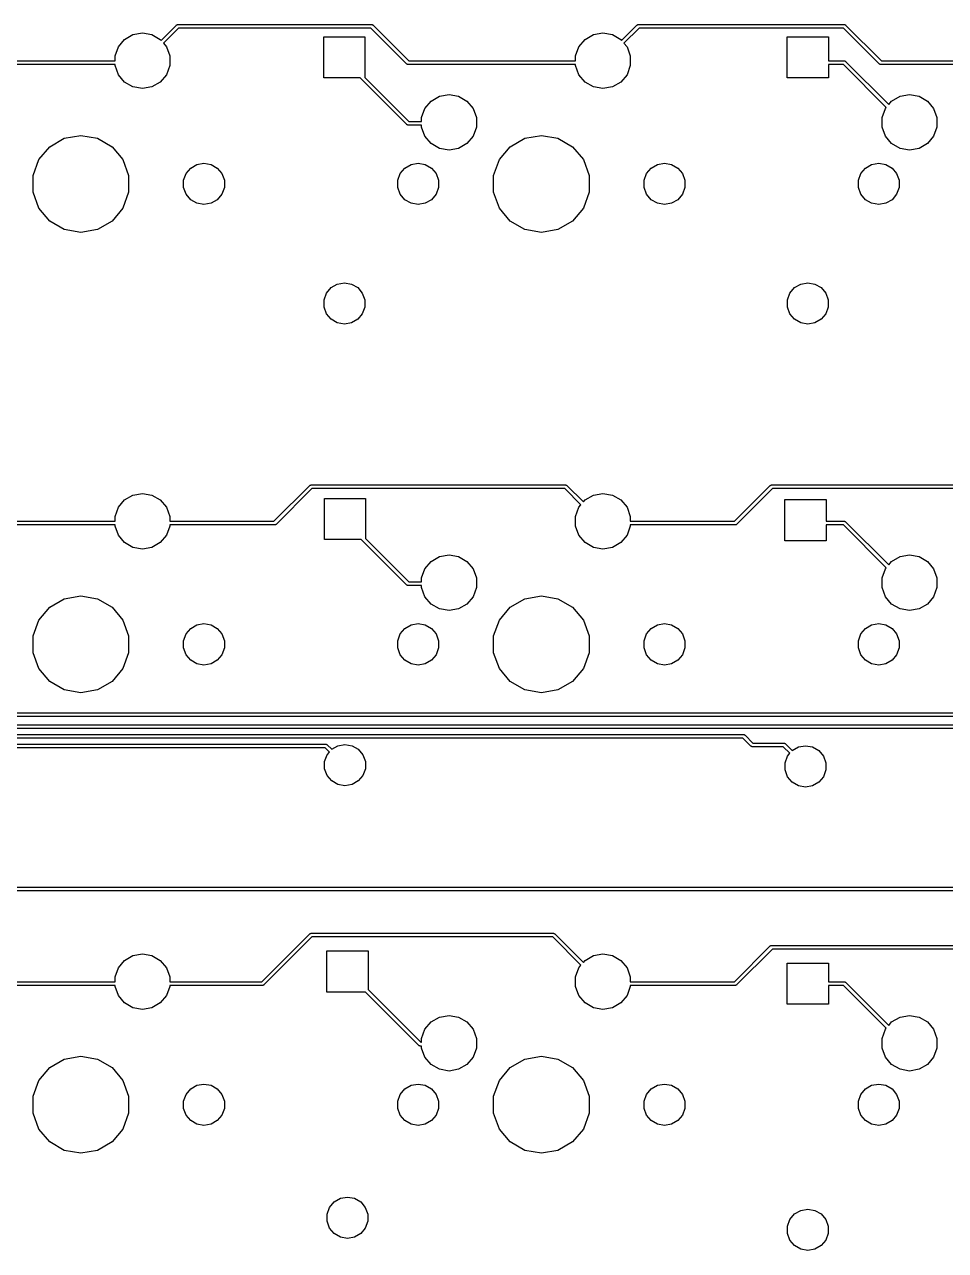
# Model space of a CAD drawing. Extents: x 16 to 277, y -108 to -11.
# Drawn here: x 190.7 to 228.7, y -66 to -15.4 of the extents above; entities that cross this region are included whole.
import ezdxf

# ---------------------------------------------------------------- set-up
doc = ezdxf.new("R2010")
doc.units = 0
doc.header["$MEASUREMENT"] = 0
doc.layers.add('BLACK', color=7, linetype='CONTINUOUS')

msp = doc.modelspace()

# ---------------------------------------------------------------- linework, layer by layer
at = {"layer": 'Black'}
for p, q in [((196.311, -16.0811), (196.946, -15.4461)), ((197.032, -15.5762), (196.409, -16.1983)), ((196.946, -15.4461), (196.949, -15.4442)), ((196.949, -15.4442), (196.951, -15.4416)), ((196.951, -15.4416), (196.96, -15.4366)), ((196.96, -15.4366), (196.968, -15.4309)), ((196.968, -15.4309), (196.971, -15.4301)), ((196.971, -15.4301), (196.974, -15.4284)), ((196.974, -15.4284), (196.984, -15.4267)), ((196.984, -15.4267), (196.993, -15.4241)), ((196.993, -15.4241), (196.997, -15.4244)), ((196.997, -15.4244), (197, -15.4238)), ((197, -15.4238), (205, -15.4238)), ((204.968, -15.5762), (197.032, -15.5762)), ((206.446, -17.0539), (204.968, -15.5762)), ((205, -15.4238), (205.003, -15.4244)), ((205.003, -15.4244), (205.007, -15.4241)), ((205.007, -15.4241), (205.016, -15.4267)), ((205.016, -15.4267), (205.026, -15.4284)), ((205.026, -15.4284), (205.029, -15.4301)), ((205.029, -15.4301), (205.032, -15.4309)), ((205.032, -15.4309), (205.04, -15.4367)), ((205.04, -15.4367), (205.049, -15.4416)), ((205.049, -15.4416), (205.051, -15.4442)), ((205.051, -15.4442), (205.054, -15.4461)), ((205.054, -15.4461), (206.532, -16.9238)), ((215.311, -16.0811), (215.946, -15.4461)), ((216.032, -15.5762), (215.409, -16.1983)), ((215.946, -15.4461), (215.949, -15.4442)), ((215.949, -15.4442), (215.951, -15.4416)), ((215.951, -15.4416), (215.96, -15.4366)), ((215.96, -15.4366), (215.968, -15.4309)), ((215.968, -15.4309), (215.971, -15.4301)), ((215.971, -15.4301), (215.974, -15.4284)), ((215.974, -15.4284), (215.984, -15.4267)), ((215.984, -15.4267), (215.993, -15.4241)), ((215.993, -15.4241), (215.997, -15.4244)), ((215.997, -15.4244), (216, -15.4238)), ((216, -15.4238), (224.5, -15.4238)), ((224.468, -15.5762), (216.032, -15.5762)), ((225.946, -17.0539), (224.468, -15.5762)), ((224.5, -15.4238), (224.503, -15.4244)), ((224.503, -15.4244), (224.507, -15.4241)), ((224.507, -15.4241), (224.516, -15.4267)), ((224.516, -15.4267), (224.526, -15.4284)), ((224.526, -15.4284), (224.529, -15.4301)), ((224.529, -15.4301), (224.532, -15.4309)), ((224.532, -15.4309), (224.54, -15.4367)), ((224.54, -15.4367), (224.549, -15.4416)), ((224.549, -15.4416), (224.551, -15.4442)), ((224.551, -15.4442), (224.554, -15.4461)), ((224.554, -15.4461), (226.032, -16.9238)), ((194.546, -16.3463), (194.802, -16.0411)), ((194.802, -16.0411), (195.148, -15.8418)), ((195.148, -15.8418), (195.54, -15.7726)), ((195.54, -15.7726), (195.932, -15.8418)), ((195.932, -15.8418), (196.278, -16.0411)), ((196.278, -16.0411), (196.311, -16.0811)), ((203.023, -17.6251), (203.023, -15.9259)), ((203.023, -15.9259), (204.722, -15.9259)), ((204.722, -15.9259), (204.722, -17.6143)), ((213.546, -16.3463), (213.802, -16.0411)), ((213.802, -16.0411), (214.148, -15.8418)), ((214.148, -15.8418), (214.54, -15.7726)), ((214.54, -15.7726), (214.932, -15.8418)), ((214.932, -15.8418), (215.278, -16.0411)), ((215.278, -16.0411), (215.311, -16.0811)), ((222.148, -17.6251), (222.148, -15.9259)), ((222.148, -15.9259), (223.847, -15.9259)), ((223.847, -15.9259), (223.847, -16.9238)), ((194.41, -16.7208), (194.546, -16.3463)), ((196.409, -16.1983), (196.534, -16.3463)), ((196.534, -16.3463), (196.67, -16.7208)), ((213.41, -16.7208), (213.546, -16.3463)), ((215.409, -16.1983), (215.534, -16.3463)), ((215.534, -16.3463), (215.67, -16.7208)), ((194.41, -17.0762), (188, -17.0762)), ((188.032, -16.9238), (194.41, -16.9238)), ((194.41, -16.9238), (194.41, -16.7208)), ((194.41, -17.1192), (194.41, -17.0762)), ((194.546, -17.4937), (194.41, -17.1192)), ((196.67, -17.1192), (196.534, -17.4937)), ((196.67, -16.7208), (196.67, -17.1192)), ((206.449, -17.0558), (206.446, -17.0539)), ((206.451, -17.0584), (206.449, -17.0558)), ((206.46, -17.0633), (206.451, -17.0584)), ((206.468, -17.0691), (206.46, -17.0633)), ((206.471, -17.0699), (206.468, -17.0691)), ((206.474, -17.0716), (206.471, -17.0699)), ((206.484, -17.0733), (206.474, -17.0716)), ((206.493, -17.0759), (206.484, -17.0733)), ((206.497, -17.0756), (206.493, -17.0759)), ((206.5, -17.0762), (206.497, -17.0756)), ((213.41, -17.0762), (206.5, -17.0762)), ((206.532, -16.9238), (213.41, -16.9238)), ((213.41, -16.9238), (213.41, -16.7208)), ((213.41, -17.1192), (213.41, -17.0762)), ((213.546, -17.4937), (213.41, -17.1192)), ((215.67, -17.1192), (215.534, -17.4937)), ((215.67, -16.7208), (215.67, -17.1192)), ((223.847, -16.9238), (224.5, -16.9238)), ((224.468, -17.0762), (223.847, -17.0762)), ((223.847, -17.0762), (223.847, -17.6251)), ((226.234, -18.8416), (224.468, -17.0762)), ((224.5, -16.9238), (224.503, -16.9244)), ((224.503, -16.9244), (224.507, -16.9241)), ((224.507, -16.9241), (224.516, -16.9267)), ((224.516, -16.9267), (224.526, -16.9284)), ((224.526, -16.9284), (224.529, -16.9301)), ((224.529, -16.9301), (224.532, -16.9309)), ((224.532, -16.9309), (224.54, -16.9367)), ((224.54, -16.9367), (224.549, -16.9416)), ((224.549, -16.9416), (224.551, -16.9442)), ((224.551, -16.9442), (224.554, -16.9461)), ((224.554, -16.9461), (226.332, -18.7244)), ((225.949, -17.0558), (225.946, -17.0539)), ((225.951, -17.0584), (225.949, -17.0558)), ((225.96, -17.0633), (225.951, -17.0584)), ((225.968, -17.0691), (225.96, -17.0633)), ((225.971, -17.0699), (225.968, -17.0691)), ((225.974, -17.0716), (225.971, -17.0699)), ((225.984, -17.0733), (225.974, -17.0716)), ((225.993, -17.0759), (225.984, -17.0733)), ((225.997, -17.0756), (225.993, -17.0759)), ((226, -17.0762), (225.997, -17.0756)), ((232.41, -17.0762), (226, -17.0762)), ((226.032, -16.9238), (232.41, -16.9238)), ((194.802, -17.7989), (194.546, -17.4937)), ((196.534, -17.4937), (196.278, -17.7989)), ((204.517, -17.6251), (203.023, -17.6251)), ((206.446, -19.5539), (204.517, -17.6251)), ((204.722, -17.6143), (206.532, -19.4238)), ((213.802, -17.7989), (213.546, -17.4937)), ((215.534, -17.4937), (215.278, -17.7989)), ((223.847, -17.6251), (222.148, -17.6251)), ((195.148, -17.9982), (194.802, -17.7989)), ((195.54, -18.0674), (195.148, -17.9982)), ((195.932, -17.9982), (195.54, -18.0674)), ((196.278, -17.7989), (195.932, -17.9982)), ((214.148, -17.9982), (213.802, -17.7989)), ((214.54, -18.0674), (214.148, -17.9982)), ((214.932, -17.9982), (214.54, -18.0674)), ((215.278, -17.7989), (214.932, -17.9982)), ((207.196, -18.8863), (207.452, -18.5811)), ((207.452, -18.5811), (207.798, -18.3818)), ((207.798, -18.3818), (208.19, -18.3126)), ((208.19, -18.3126), (208.582, -18.3818)), ((208.582, -18.3818), (208.928, -18.5811)), ((208.928, -18.5811), (209.184, -18.8863)), ((226.332, -18.7244), (226.452, -18.5811)), ((226.452, -18.5811), (226.798, -18.3818)), ((226.798, -18.3818), (227.19, -18.3126)), ((227.19, -18.3126), (227.582, -18.3818)), ((227.582, -18.3818), (227.928, -18.5811)), ((227.928, -18.5811), (228.184, -18.8863)), ((207.06, -19.2608), (207.196, -18.8863)), ((209.184, -18.8863), (209.32, -19.2608)), ((226.06, -19.2608), (226.196, -18.8863)), ((226.196, -18.8863), (226.234, -18.8416)), ((228.184, -18.8863), (228.32, -19.2608)), ((206.449, -19.5558), (206.446, -19.5539)), ((206.451, -19.5584), (206.449, -19.5558)), ((206.46, -19.5633), (206.451, -19.5584)), ((206.468, -19.5691), (206.46, -19.5633)), ((206.471, -19.5699), (206.468, -19.5691)), ((206.474, -19.5716), (206.471, -19.5699)), ((206.484, -19.5733), (206.474, -19.5716)), ((206.493, -19.5759), (206.484, -19.5733)), ((206.497, -19.5756), (206.493, -19.5759)), ((206.5, -19.5762), (206.497, -19.5756)), ((207.06, -19.5762), (206.5, -19.5762)), ((206.532, -19.4238), (207.06, -19.4238)), ((207.06, -19.4238), (207.06, -19.2608)), ((207.06, -19.6592), (207.06, -19.5762)), ((207.196, -20.0337), (207.06, -19.6592)), ((209.32, -19.6592), (209.184, -20.0337)), ((209.32, -19.2608), (209.32, -19.6592)), ((226.06, -19.6592), (226.06, -19.2608)), ((226.196, -20.0337), (226.06, -19.6592)), ((228.32, -19.6592), (228.184, -20.0337)), ((228.32, -19.2608), (228.32, -19.6592)), ((191.713, -20.4667), (192.315, -20.1192)), ((192.315, -20.1192), (193, -19.9985)), ((193, -19.9985), (193.685, -20.1192)), ((193.685, -20.1192), (194.287, -20.4667)), ((207.452, -20.3389), (207.196, -20.0337)), ((209.184, -20.0337), (208.928, -20.3389)), ((210.713, -20.4667), (211.315, -20.1192)), ((211.315, -20.1192), (212, -19.9985)), ((212, -19.9985), (212.685, -20.1192)), ((212.685, -20.1192), (213.287, -20.4667)), ((226.452, -20.3389), (226.196, -20.0337)), ((228.184, -20.0337), (227.928, -20.3389)), ((191.267, -20.9992), (191.713, -20.4667)), ((194.287, -20.4667), (194.733, -20.9992)), ((207.798, -20.5382), (207.452, -20.3389)), ((208.19, -20.6074), (207.798, -20.5382)), ((208.582, -20.5382), (208.19, -20.6074)), ((208.928, -20.3389), (208.582, -20.5382)), ((210.267, -20.9992), (210.713, -20.4667)), ((213.287, -20.4667), (213.733, -20.9992)), ((226.798, -20.5382), (226.452, -20.3389)), ((227.19, -20.6074), (226.798, -20.5382)), ((227.582, -20.5382), (227.19, -20.6074)), ((227.928, -20.3389), (227.582, -20.5382)), ((191.029, -21.6524), (191.267, -20.9992)), ((194.733, -20.9992), (194.971, -21.6524)), ((197.531, -21.3457), (197.788, -21.1974)), ((197.788, -21.1974), (198.08, -21.1458)), ((198.08, -21.1458), (198.372, -21.1974)), ((198.372, -21.1974), (198.629, -21.3457)), ((206.371, -21.3457), (206.628, -21.1974)), ((206.628, -21.1974), (206.92, -21.1458)), ((206.92, -21.1458), (207.212, -21.1974)), ((207.212, -21.1974), (207.469, -21.3457)), ((210.029, -21.6524), (210.267, -20.9992)), ((213.733, -20.9992), (213.971, -21.6524)), ((216.531, -21.3457), (216.788, -21.1974)), ((216.788, -21.1974), (217.08, -21.1458)), ((217.08, -21.1458), (217.372, -21.1974)), ((217.372, -21.1974), (217.629, -21.3457)), ((225.371, -21.3457), (225.628, -21.1974)), ((225.628, -21.1974), (225.92, -21.1458)), ((225.92, -21.1458), (226.212, -21.1974)), ((226.212, -21.1974), (226.469, -21.3457)), ((191.029, -22.3476), (191.029, -21.6524)), ((194.971, -21.6524), (194.971, -22.3476)), ((197.239, -21.8517), (197.34, -21.5729)), ((197.34, -21.5729), (197.531, -21.3457)), ((198.629, -21.3457), (198.82, -21.5729)), ((198.82, -21.5729), (198.921, -21.8517)), ((206.079, -21.8517), (206.18, -21.5729)), ((206.18, -21.5729), (206.371, -21.3457)), ((207.469, -21.3457), (207.66, -21.5729)), ((207.66, -21.5729), (207.761, -21.8517)), ((210.029, -22.3476), (210.029, -21.6524)), ((213.971, -21.6524), (213.971, -22.3476)), ((216.239, -21.8517), (216.34, -21.5729)), ((216.34, -21.5729), (216.531, -21.3457)), ((217.629, -21.3457), (217.82, -21.5729)), ((217.82, -21.5729), (217.921, -21.8517)), ((225.079, -21.8517), (225.18, -21.5729)), ((225.18, -21.5729), (225.371, -21.3457)), ((226.469, -21.3457), (226.66, -21.5729)), ((226.66, -21.5729), (226.761, -21.8517)), ((197.239, -22.1483), (197.239, -21.8517)), ((197.34, -22.4271), (197.239, -22.1483)), ((198.921, -22.1483), (198.82, -22.4271)), ((198.921, -21.8517), (198.921, -22.1483)), ((206.079, -22.1483), (206.079, -21.8517)), ((206.18, -22.4271), (206.079, -22.1483)), ((207.761, -22.1483), (207.66, -22.4271)), ((207.761, -21.8517), (207.761, -22.1483)), ((216.239, -22.1483), (216.239, -21.8517)), ((216.34, -22.4271), (216.239, -22.1483)), ((217.921, -22.1483), (217.82, -22.4271)), ((217.921, -21.8517), (217.921, -22.1483)), ((225.079, -22.1483), (225.079, -21.8517)), ((225.18, -22.4271), (225.079, -22.1483)), ((226.761, -22.1483), (226.66, -22.4271)), ((226.761, -21.8517), (226.761, -22.1483)), ((191.267, -23.0008), (191.029, -22.3476)), ((194.971, -22.3476), (194.733, -23.0008)), ((197.531, -22.6543), (197.34, -22.4271)), ((197.788, -22.8026), (197.531, -22.6543)), ((198.629, -22.6543), (198.372, -22.8026)), ((198.82, -22.4271), (198.629, -22.6543)), ((206.371, -22.6543), (206.18, -22.4271)), ((206.628, -22.8026), (206.371, -22.6543)), ((207.469, -22.6543), (207.212, -22.8026)), ((207.66, -22.4271), (207.469, -22.6543)), ((210.267, -23.0008), (210.029, -22.3476)), ((213.971, -22.3476), (213.733, -23.0008)), ((216.531, -22.6543), (216.34, -22.4271)), ((216.788, -22.8026), (216.531, -22.6543)), ((217.629, -22.6543), (217.372, -22.8026)), ((217.82, -22.4271), (217.629, -22.6543)), ((225.371, -22.6543), (225.18, -22.4271)), ((225.628, -22.8026), (225.371, -22.6543)), ((226.469, -22.6543), (226.212, -22.8026)), ((226.66, -22.4271), (226.469, -22.6543)), ((191.713, -23.5332), (191.267, -23.0008)), ((194.733, -23.0008), (194.287, -23.5332)), ((198.08, -22.8542), (197.788, -22.8026)), ((198.372, -22.8026), (198.08, -22.8542)), ((206.92, -22.8542), (206.628, -22.8026)), ((207.212, -22.8026), (206.92, -22.8542)), ((210.713, -23.5332), (210.267, -23.0008)), ((213.733, -23.0008), (213.287, -23.5332)), ((217.08, -22.8542), (216.788, -22.8026)), ((217.372, -22.8026), (217.08, -22.8542)), ((225.92, -22.8542), (225.628, -22.8026)), ((226.212, -22.8026), (225.92, -22.8542)), ((192.315, -23.8808), (191.713, -23.5332)), ((194.287, -23.5332), (193.685, -23.8808)), ((211.315, -23.8808), (210.713, -23.5332)), ((213.287, -23.5332), (212.685, -23.8808)), ((193, -24.0015), (192.315, -23.8808)), ((193.685, -23.8808), (193, -24.0015)), ((212, -24.0015), (211.315, -23.8808)), ((212.685, -23.8808), (212, -24.0015)), ((203.134, -26.5091), (203.324, -26.2822)), ((203.324, -26.2822), (203.581, -26.1341)), ((203.581, -26.1341), (203.872, -26.0826)), ((203.872, -26.0826), (204.164, -26.1341)), ((204.164, -26.1341), (204.421, -26.2822)), ((204.421, -26.2822), (204.611, -26.5091)), ((222.259, -26.5091), (222.449, -26.2822)), ((222.449, -26.2822), (222.706, -26.1341)), ((222.706, -26.1341), (222.997, -26.0826)), ((222.997, -26.0826), (223.289, -26.1341)), ((223.289, -26.1341), (223.546, -26.2822)), ((223.546, -26.2822), (223.736, -26.5091)), ((203.033, -26.7874), (203.134, -26.5091)), ((203.033, -27.0836), (203.033, -26.7874)), ((204.611, -26.5091), (204.712, -26.7874)), ((204.712, -26.7874), (204.712, -27.0836)), ((222.158, -26.7874), (222.259, -26.5091)), ((222.158, -27.0836), (222.158, -26.7874)), ((223.736, -26.5091), (223.837, -26.7874)), ((223.837, -26.7874), (223.837, -27.0836)), ((203.134, -27.362), (203.033, -27.0836)), ((204.712, -27.0836), (204.611, -27.362)), ((222.259, -27.362), (222.158, -27.0836)), ((223.837, -27.0836), (223.736, -27.362)), ((203.324, -27.5889), (203.134, -27.362)), ((203.581, -27.737), (203.324, -27.5889)), ((203.872, -27.7884), (203.581, -27.737)), ((204.164, -27.737), (203.872, -27.7884)), ((204.421, -27.5889), (204.164, -27.737)), ((204.611, -27.362), (204.421, -27.5889)), ((222.449, -27.5889), (222.259, -27.362)), ((222.706, -27.737), (222.449, -27.5889)), ((222.997, -27.7884), (222.706, -27.737)), ((223.289, -27.737), (222.997, -27.7884)), ((223.546, -27.5889), (223.289, -27.737)), ((223.736, -27.362), (223.546, -27.5889)), ((194.802, -35.0411), (195.148, -34.8418)), ((195.148, -34.8418), (195.54, -34.7726)), ((195.54, -34.7726), (195.932, -34.8418)), ((195.932, -34.8418), (196.278, -35.0411)), ((200.968, -35.9238), (202.446, -34.4461)), ((202.532, -34.5762), (201.054, -36.0539)), ((202.446, -34.4461), (202.449, -34.4442)), ((202.449, -34.4442), (202.451, -34.4416)), ((202.451, -34.4416), (202.46, -34.4367)), ((202.46, -34.4367), (202.468, -34.4309)), ((202.468, -34.4309), (202.471, -34.4301)), ((202.471, -34.4301), (202.474, -34.4284)), ((202.474, -34.4284), (202.484, -34.4267)), ((202.484, -34.4267), (202.493, -34.4241)), ((202.493, -34.4241), (202.497, -34.4244)), ((202.497, -34.4244), (202.5, -34.4238)), ((202.5, -34.4238), (213, -34.4238)), ((212.968, -34.5762), (202.532, -34.5762)), ((213.634, -35.2418), (212.968, -34.5762)), ((213, -34.4238), (213.003, -34.4244)), ((213.003, -34.4244), (213.007, -34.4241)), ((213.007, -34.4241), (213.016, -34.4267)), ((213.016, -34.4267), (213.026, -34.4284)), ((213.026, -34.4284), (213.029, -34.4301)), ((213.029, -34.4301), (213.032, -34.4309)), ((213.032, -34.4309), (213.04, -34.4367)), ((213.04, -34.4367), (213.049, -34.4416)), ((213.049, -34.4416), (213.051, -34.4442)), ((213.051, -34.4442), (213.054, -34.4461)), ((213.054, -34.4461), (213.732, -35.1246)), ((213.802, -35.0411), (214.148, -34.8418)), ((214.148, -34.8418), (214.54, -34.7726)), ((214.54, -34.7726), (214.932, -34.8418)), ((214.932, -34.8418), (215.278, -35.0411)), ((219.968, -35.9238), (221.446, -34.4461)), ((221.532, -34.5762), (220.054, -36.0539)), ((221.446, -34.4461), (221.449, -34.4442)), ((221.449, -34.4442), (221.451, -34.4416)), ((221.451, -34.4416), (221.46, -34.4367)), ((221.46, -34.4367), (221.468, -34.4309)), ((221.468, -34.4309), (221.471, -34.4301)), ((221.471, -34.4301), (221.474, -34.4284)), ((221.474, -34.4284), (221.484, -34.4267)), ((221.484, -34.4267), (221.493, -34.4241)), ((221.493, -34.4241), (221.497, -34.4244)), ((221.497, -34.4244), (221.5, -34.4238)), ((221.5, -34.4238), (232, -34.4238)), ((231.968, -34.5762), (221.532, -34.5762)), ((194.41, -35.7208), (194.546, -35.3463)), ((194.546, -35.3463), (194.802, -35.0411)), ((196.278, -35.0411), (196.534, -35.3463)), ((196.534, -35.3463), (196.67, -35.7208)), ((203.048, -36.6751), (203.048, -34.9759)), ((203.048, -34.9759), (204.747, -34.9759)), ((204.747, -34.9759), (204.747, -36.6393)), ((213.41, -35.7208), (213.546, -35.3463)), ((213.546, -35.3463), (213.634, -35.2418)), ((213.732, -35.1246), (213.802, -35.0411)), ((215.278, -35.0411), (215.534, -35.3463)), ((215.534, -35.3463), (215.67, -35.7208)), ((222.048, -36.7251), (222.048, -35.0259)), ((222.048, -35.0259), (223.747, -35.0259)), ((223.747, -35.0259), (223.747, -35.9238)), ((194.41, -35.9238), (194.41, -35.7208)), ((196.67, -35.7208), (196.67, -35.9238)), ((213.41, -36.1192), (213.41, -35.7208)), ((215.67, -35.7208), (215.67, -35.9238)), ((177.67, -35.9238), (194.41, -35.9238)), ((194.41, -36.0762), (177.67, -36.0762)), ((194.41, -36.1192), (194.41, -36.0762)), ((194.546, -36.4937), (194.41, -36.1192)), ((196.67, -36.1192), (196.534, -36.4937)), ((196.67, -35.9238), (200.968, -35.9238)), ((201, -36.0762), (196.67, -36.0762)), ((196.67, -36.0762), (196.67, -36.1192)), ((201.003, -36.0756), (201, -36.0762)), ((201.007, -36.0759), (201.003, -36.0756)), ((201.016, -36.0733), (201.007, -36.0759)), ((201.026, -36.0716), (201.016, -36.0733)), ((201.029, -36.0699), (201.026, -36.0716)), ((201.032, -36.0691), (201.029, -36.0699)), ((201.04, -36.0633), (201.032, -36.0691)), ((201.049, -36.0584), (201.04, -36.0633)), ((201.051, -36.0558), (201.049, -36.0584)), ((201.054, -36.0539), (201.051, -36.0558)), ((213.546, -36.4937), (213.41, -36.1192)), ((215.67, -36.1192), (215.534, -36.4937)), ((215.67, -35.9238), (219.968, -35.9238)), ((220, -36.0762), (215.67, -36.0762)), ((215.67, -36.0762), (215.67, -36.1192)), ((220.003, -36.0756), (220, -36.0762)), ((220.007, -36.0759), (220.003, -36.0756)), ((220.016, -36.0733), (220.007, -36.0759)), ((220.026, -36.0716), (220.016, -36.0733)), ((220.029, -36.0699), (220.026, -36.0716)), ((220.032, -36.0691), (220.029, -36.0699)), ((220.04, -36.0633), (220.032, -36.0691)), ((220.049, -36.0584), (220.04, -36.0633)), ((220.051, -36.0558), (220.049, -36.0584)), ((220.054, -36.0539), (220.051, -36.0558)), ((223.747, -35.9238), (224.5, -35.9238)), ((224.468, -36.0762), (223.747, -36.0762)), ((223.747, -36.0762), (223.747, -36.7251)), ((226.234, -37.8416), (224.468, -36.0762)), ((224.5, -35.9238), (224.503, -35.9244)), ((224.503, -35.9244), (224.507, -35.9241)), ((224.507, -35.9241), (224.516, -35.9267)), ((224.516, -35.9267), (224.526, -35.9284)), ((224.526, -35.9284), (224.529, -35.9301)), ((224.529, -35.9301), (224.532, -35.9309)), ((224.532, -35.9309), (224.54, -35.9367)), ((224.54, -35.9367), (224.549, -35.9416)), ((224.549, -35.9416), (224.551, -35.9442)), ((224.551, -35.9442), (224.554, -35.9461)), ((224.554, -35.9461), (226.332, -37.7244)), ((194.802, -36.7989), (194.546, -36.4937)), ((195.148, -36.9982), (194.802, -36.7989)), ((196.278, -36.7989), (195.932, -36.9982)), ((196.534, -36.4937), (196.278, -36.7989)), ((204.567, -36.6751), (203.048, -36.6751)), ((206.446, -38.5539), (204.567, -36.6751)), ((204.747, -36.6393), (206.532, -38.4238)), ((213.802, -36.7989), (213.546, -36.4937)), ((214.148, -36.9982), (213.802, -36.7989)), ((215.278, -36.7989), (214.932, -36.9982)), ((215.534, -36.4937), (215.278, -36.7989)), ((223.747, -36.7251), (222.048, -36.7251)), ((195.54, -37.0674), (195.148, -36.9982)), ((195.932, -36.9982), (195.54, -37.0674)), ((207.452, -37.5811), (207.798, -37.3818)), ((207.798, -37.3818), (208.19, -37.3126)), ((208.19, -37.3126), (208.582, -37.3818)), ((208.582, -37.3818), (208.928, -37.5811)), ((214.54, -37.0674), (214.148, -36.9982)), ((214.932, -36.9982), (214.54, -37.0674)), ((226.452, -37.5811), (226.798, -37.3818)), ((226.798, -37.3818), (227.19, -37.3126)), ((227.19, -37.3126), (227.582, -37.3818)), ((227.582, -37.3818), (227.928, -37.5811)), ((207.06, -38.2608), (207.196, -37.8863)), ((207.196, -37.8863), (207.452, -37.5811)), ((208.928, -37.5811), (209.184, -37.8863)), ((209.184, -37.8863), (209.32, -38.2608)), ((226.06, -38.2608), (226.196, -37.8863)), ((226.196, -37.8863), (226.234, -37.8416)), ((226.332, -37.7244), (226.452, -37.5811)), ((227.928, -37.5811), (228.184, -37.8863)), ((228.184, -37.8863), (228.32, -38.2608)), ((206.532, -38.4238), (207.06, -38.4238)), ((207.06, -38.4238), (207.06, -38.2608)), ((209.32, -38.2608), (209.32, -38.6592)), ((226.06, -38.6592), (226.06, -38.2608)), ((228.32, -38.2608), (228.32, -38.6592)), ((206.449, -38.5558), (206.446, -38.5539)), ((206.451, -38.5584), (206.449, -38.5558)), ((206.46, -38.5633), (206.451, -38.5584)), ((206.468, -38.5691), (206.46, -38.5633)), ((206.471, -38.5699), (206.468, -38.5691)), ((206.474, -38.5716), (206.471, -38.5699)), ((206.484, -38.5733), (206.474, -38.5716)), ((206.493, -38.5759), (206.484, -38.5733)), ((206.497, -38.5756), (206.493, -38.5759)), ((206.5, -38.5762), (206.497, -38.5756)), ((207.06, -38.5762), (206.5, -38.5762)), ((207.06, -38.6592), (207.06, -38.5762)), ((207.196, -39.0337), (207.06, -38.6592)), ((209.32, -38.6592), (209.184, -39.0337)), ((226.196, -39.0337), (226.06, -38.6592)), ((228.32, -38.6592), (228.184, -39.0337)), ((191.713, -39.4667), (192.315, -39.1192)), ((192.315, -39.1192), (193, -38.9985)), ((193, -38.9985), (193.685, -39.1192)), ((193.685, -39.1192), (194.287, -39.4667)), ((207.452, -39.3389), (207.196, -39.0337)), ((207.798, -39.5382), (207.452, -39.3389)), ((208.928, -39.3389), (208.582, -39.5382)), ((209.184, -39.0337), (208.928, -39.3389)), ((210.713, -39.4667), (211.315, -39.1192)), ((211.315, -39.1192), (212, -38.9985)), ((212, -38.9985), (212.685, -39.1192)), ((212.685, -39.1192), (213.287, -39.4667)), ((226.452, -39.3389), (226.196, -39.0337)), ((226.798, -39.5382), (226.452, -39.3389)), ((227.928, -39.3389), (227.582, -39.5382)), ((228.184, -39.0337), (227.928, -39.3389)), ((191.267, -39.9992), (191.713, -39.4667)), ((194.287, -39.4667), (194.733, -39.9992)), ((208.19, -39.6074), (207.798, -39.5382)), ((208.582, -39.5382), (208.19, -39.6074)), ((210.267, -39.9992), (210.713, -39.4667)), ((213.287, -39.4667), (213.733, -39.9992)), ((227.19, -39.6074), (226.798, -39.5382)), ((227.582, -39.5382), (227.19, -39.6074)), ((191.029, -40.6524), (191.267, -39.9992)), ((194.733, -39.9992), (194.971, -40.6524)), ((197.34, -40.5729), (197.531, -40.3457)), ((197.531, -40.3457), (197.788, -40.1974)), ((197.788, -40.1974), (198.08, -40.1458)), ((198.08, -40.1458), (198.372, -40.1974)), ((198.372, -40.1974), (198.629, -40.3457)), ((198.629, -40.3457), (198.82, -40.5729)), ((206.18, -40.5729), (206.371, -40.3457)), ((206.371, -40.3457), (206.628, -40.1974)), ((206.628, -40.1974), (206.92, -40.1458)), ((206.92, -40.1458), (207.212, -40.1974)), ((207.212, -40.1974), (207.469, -40.3457)), ((207.469, -40.3457), (207.66, -40.5729)), ((210.029, -40.6524), (210.267, -39.9992)), ((213.733, -39.9992), (213.971, -40.6524)), ((216.34, -40.5729), (216.531, -40.3457)), ((216.531, -40.3457), (216.788, -40.1974)), ((216.788, -40.1974), (217.08, -40.1458)), ((217.08, -40.1458), (217.372, -40.1974)), ((217.372, -40.1974), (217.629, -40.3457)), ((217.629, -40.3457), (217.82, -40.5729)), ((225.18, -40.5729), (225.371, -40.3457)), ((225.371, -40.3457), (225.628, -40.1974)), ((225.628, -40.1974), (225.92, -40.1458)), ((225.92, -40.1458), (226.212, -40.1974)), ((226.212, -40.1974), (226.469, -40.3457)), ((226.469, -40.3457), (226.66, -40.5729)), ((191.029, -41.3476), (191.029, -40.6524)), ((194.971, -40.6524), (194.971, -41.3476)), ((197.239, -40.8517), (197.34, -40.5729)), ((197.239, -41.1483), (197.239, -40.8517)), ((198.82, -40.5729), (198.921, -40.8517)), ((198.921, -40.8517), (198.921, -41.1483)), ((206.079, -40.8517), (206.18, -40.5729)), ((206.079, -41.1483), (206.079, -40.8517)), ((207.66, -40.5729), (207.761, -40.8517)), ((207.761, -40.8517), (207.761, -41.1483)), ((210.029, -41.3476), (210.029, -40.6524)), ((213.971, -40.6524), (213.971, -41.3476)), ((216.239, -40.8517), (216.34, -40.5729)), ((216.239, -41.1483), (216.239, -40.8517)), ((217.82, -40.5729), (217.921, -40.8517)), ((217.921, -40.8517), (217.921, -41.1483)), ((225.079, -40.8517), (225.18, -40.5729)), ((225.079, -41.1483), (225.079, -40.8517)), ((226.66, -40.5729), (226.761, -40.8517)), ((226.761, -40.8517), (226.761, -41.1483)), ((191.267, -42.0008), (191.029, -41.3476)), ((194.971, -41.3476), (194.733, -42.0008)), ((197.34, -41.4271), (197.239, -41.1483)), ((197.531, -41.6543), (197.34, -41.4271)), ((198.82, -41.4271), (198.629, -41.6543)), ((198.921, -41.1483), (198.82, -41.4271)), ((206.18, -41.4271), (206.079, -41.1483)), ((206.371, -41.6543), (206.18, -41.4271)), ((207.66, -41.4271), (207.469, -41.6543)), ((207.761, -41.1483), (207.66, -41.4271)), ((210.267, -42.0008), (210.029, -41.3476)), ((213.971, -41.3476), (213.733, -42.0008)), ((216.34, -41.4271), (216.239, -41.1483)), ((216.531, -41.6543), (216.34, -41.4271)), ((217.82, -41.4271), (217.629, -41.6543)), ((217.921, -41.1483), (217.82, -41.4271)), ((225.18, -41.4271), (225.079, -41.1483)), ((225.371, -41.6543), (225.18, -41.4271)), ((226.66, -41.4271), (226.469, -41.6543)), ((226.761, -41.1483), (226.66, -41.4271)), ((197.788, -41.8026), (197.531, -41.6543)), ((198.08, -41.8541), (197.788, -41.8026)), ((198.372, -41.8026), (198.08, -41.8541)), ((198.629, -41.6543), (198.372, -41.8026)), ((206.628, -41.8026), (206.371, -41.6543)), ((206.92, -41.8541), (206.628, -41.8026)), ((207.212, -41.8026), (206.92, -41.8541)), ((207.469, -41.6543), (207.212, -41.8026)), ((216.788, -41.8026), (216.531, -41.6543)), ((217.08, -41.8541), (216.788, -41.8026)), ((217.372, -41.8026), (217.08, -41.8541)), ((217.629, -41.6543), (217.372, -41.8026)), ((225.628, -41.8026), (225.371, -41.6543)), ((225.92, -41.8541), (225.628, -41.8026)), ((226.212, -41.8026), (225.92, -41.8541)), ((226.469, -41.6543), (226.212, -41.8026)), ((191.713, -42.5332), (191.267, -42.0008)), ((194.733, -42.0008), (194.287, -42.5332)), ((210.713, -42.5332), (210.267, -42.0008)), ((213.733, -42.0008), (213.287, -42.5332)), ((192.315, -42.8808), (191.713, -42.5332)), ((193, -43.0015), (192.315, -42.8808)), ((193.685, -42.8808), (193, -43.0015)), ((194.287, -42.5332), (193.685, -42.8808)), ((211.315, -42.8808), (210.713, -42.5332)), ((212, -43.0015), (211.315, -42.8808)), ((212.685, -42.8808), (212, -43.0015)), ((213.287, -42.5332), (212.685, -42.8808)), ((161.588, -43.8238), (257.5, -43.8238)), ((257.5, -43.9762), (161.614, -43.9762)), ((171.45, -44.3238), (239.85, -44.3238)), ((239.85, -44.4762), (171.482, -44.4762)), ((171.65, -44.7238), (220.35, -44.7238)), ((220.318, -44.8762), (171.682, -44.8762)), ((220.646, -45.2039), (220.318, -44.8762)), ((220.35, -44.7238), (220.353, -44.7244)), ((220.353, -44.7244), (220.357, -44.7241)), ((220.357, -44.7241), (220.366, -44.7267)), ((220.366, -44.7267), (220.376, -44.7284)), ((220.376, -44.7284), (220.379, -44.7301)), ((220.379, -44.7301), (220.382, -44.7309)), ((220.382, -44.7309), (220.39, -44.7367)), ((220.39, -44.7367), (220.399, -44.7416)), ((220.399, -44.7416), (220.401, -44.7442)), ((220.401, -44.7442), (220.404, -44.7461)), ((220.404, -44.7461), (220.732, -45.0738)), ((171.9, -45.1238), (203.112, -45.1238)), ((203.08, -45.2762), (171.932, -45.2762)), ((203.252, -45.4479), (203.08, -45.2762)), ((203.112, -45.1238), (203.115, -45.1244)), ((203.115, -45.1244), (203.119, -45.1241)), ((203.119, -45.1241), (203.128, -45.1267)), ((203.128, -45.1267), (203.138, -45.1284)), ((203.138, -45.1284), (203.141, -45.1301)), ((203.141, -45.1301), (203.144, -45.1309)), ((203.144, -45.1309), (203.152, -45.1367)), ((203.152, -45.1367), (203.161, -45.1416)), ((203.159, -45.5591), (203.252, -45.4479)), ((203.161, -45.1416), (203.163, -45.1442)), ((203.163, -45.1442), (203.166, -45.1461)), ((203.166, -45.1461), (203.351, -45.3312)), ((203.351, -45.3312), (203.606, -45.1841)), ((203.606, -45.1841), (203.897, -45.1326)), ((203.897, -45.1326), (204.189, -45.1841)), ((204.189, -45.1841), (204.446, -45.3322)), ((204.446, -45.3322), (204.636, -45.5591)), ((220.649, -45.2058), (220.646, -45.2039)), ((220.651, -45.2084), (220.649, -45.2058)), ((220.66, -45.2133), (220.651, -45.2084)), ((220.668, -45.2191), (220.66, -45.2133)), ((220.671, -45.2199), (220.668, -45.2191)), ((220.674, -45.2216), (220.671, -45.2199)), ((220.684, -45.2233), (220.674, -45.2216)), ((220.693, -45.2259), (220.684, -45.2233)), ((220.697, -45.2256), (220.693, -45.2259)), ((220.7, -45.2262), (220.697, -45.2256)), ((221.98, -45.2262), (220.7, -45.2262)), ((220.732, -45.0738), (222.012, -45.0738)), ((222.252, -45.4979), (221.98, -45.2262)), ((222.012, -45.0738), (222.015, -45.0744)), ((222.015, -45.0744), (222.019, -45.0741)), ((222.019, -45.0741), (222.028, -45.0767)), ((222.028, -45.0767), (222.038, -45.0784)), ((222.038, -45.0784), (222.041, -45.0801)), ((222.041, -45.0801), (222.044, -45.0809)), ((222.044, -45.0809), (222.052, -45.0867)), ((222.052, -45.0867), (222.061, -45.0916)), ((222.061, -45.0916), (222.063, -45.0942)), ((222.063, -45.0942), (222.066, -45.0961)), ((222.066, -45.0961), (222.351, -45.3812)), ((222.159, -45.6091), (222.252, -45.4979)), ((222.351, -45.3812), (222.606, -45.2341)), ((222.606, -45.2341), (222.897, -45.1826)), ((222.897, -45.1826), (223.189, -45.2341)), ((223.189, -45.2341), (223.446, -45.3822)), ((223.446, -45.3822), (223.636, -45.6091)), ((203.058, -45.8374), (203.159, -45.5591)), ((203.058, -46.1336), (203.058, -45.8374)), ((204.636, -45.5591), (204.737, -45.8374)), ((204.737, -45.8374), (204.737, -46.1336)), ((222.058, -45.8874), (222.159, -45.6091)), ((222.058, -46.1836), (222.058, -45.8874)), ((223.636, -45.6091), (223.737, -45.8874)), ((223.737, -45.8874), (223.737, -46.1836)), ((203.159, -46.412), (203.058, -46.1336)), ((203.349, -46.6389), (203.159, -46.412)), ((204.636, -46.412), (204.446, -46.6389)), ((204.737, -46.1336), (204.636, -46.412)), ((222.159, -46.462), (222.058, -46.1836)), ((222.349, -46.6889), (222.159, -46.462)), ((223.636, -46.462), (223.446, -46.6889)), ((223.737, -46.1836), (223.636, -46.462)), ((203.606, -46.787), (203.349, -46.6389)), ((203.897, -46.8384), (203.606, -46.787)), ((204.189, -46.787), (203.897, -46.8384)), ((204.446, -46.6389), (204.189, -46.787)), ((222.606, -46.837), (222.349, -46.6889)), ((222.897, -46.8884), (222.606, -46.837)), ((223.189, -46.837), (222.897, -46.8884)), ((223.446, -46.6889), (223.189, -46.837)), ((162.7, -51.0238), (274.7, -51.0238)), ((274.668, -51.1762), (162.732, -51.1762)), ((200.468, -54.9238), (202.446, -52.9461)), ((202.532, -53.0762), (200.554, -55.0539)), ((202.446, -52.9461), (202.449, -52.9442)), ((202.449, -52.9442), (202.451, -52.9416)), ((202.451, -52.9416), (202.46, -52.9367)), ((202.46, -52.9367), (202.468, -52.9309)), ((202.468, -52.9309), (202.471, -52.9301)), ((202.471, -52.9301), (202.474, -52.9284)), ((202.474, -52.9284), (202.484, -52.9267)), ((202.484, -52.9267), (202.493, -52.9241)), ((202.493, -52.9241), (202.497, -52.9244)), ((202.497, -52.9244), (202.5, -52.9238)), ((202.5, -52.9238), (212.5, -52.9238)), ((212.468, -53.0762), (202.532, -53.0762)), ((213.634, -54.2418), (212.468, -53.0762)), ((212.5, -52.9238), (212.503, -52.9244)), ((212.503, -52.9244), (212.507, -52.9241)), ((212.507, -52.9241), (212.516, -52.9267)), ((212.516, -52.9267), (212.526, -52.9284)), ((212.526, -52.9284), (212.529, -52.9301)), ((212.529, -52.9301), (212.532, -52.9309)), ((212.532, -52.9309), (212.54, -52.9367)), ((212.54, -52.9367), (212.549, -52.9416)), ((212.549, -52.9416), (212.551, -52.9442)), ((212.551, -52.9442), (212.554, -52.9461)), ((212.554, -52.9461), (213.732, -54.1246)), ((219.968, -54.9238), (221.446, -53.4461)), ((221.532, -53.5762), (220.054, -55.0539)), ((221.446, -53.4461), (221.449, -53.4442)), ((221.449, -53.4442), (221.451, -53.4416)), ((221.451, -53.4416), (221.46, -53.4367)), ((221.46, -53.4367), (221.468, -53.4309)), ((221.468, -53.4309), (221.471, -53.4301)), ((221.471, -53.4301), (221.474, -53.4284)), ((221.474, -53.4284), (221.484, -53.4267)), ((221.484, -53.4267), (221.493, -53.4241)), ((221.493, -53.4241), (221.497, -53.4244)), ((221.497, -53.4244), (221.5, -53.4238)), ((221.5, -53.4238), (232, -53.4238)), ((231.968, -53.5762), (221.532, -53.5762)), ((194.546, -54.3463), (194.802, -54.0411)), ((194.802, -54.0411), (195.148, -53.8418)), ((195.148, -53.8418), (195.54, -53.7726)), ((195.54, -53.7726), (195.932, -53.8418)), ((195.932, -53.8418), (196.278, -54.0411)), ((196.278, -54.0411), (196.534, -54.3463)), ((203.148, -55.3501), (203.148, -53.6509)), ((203.148, -53.6509), (204.847, -53.6509)), ((204.847, -53.6509), (204.847, -55.2393)), ((213.732, -54.1246), (213.802, -54.0411)), ((213.802, -54.0411), (214.148, -53.8418)), ((214.148, -53.8418), (214.54, -53.7726)), ((214.54, -53.7726), (214.932, -53.8418)), ((214.932, -53.8418), (215.278, -54.0411)), ((215.278, -54.0411), (215.534, -54.3463)), ((194.41, -54.7208), (194.546, -54.3463)), ((196.534, -54.3463), (196.67, -54.7208)), ((213.41, -54.7208), (213.546, -54.3463)), ((213.546, -54.3463), (213.634, -54.2418)), ((215.534, -54.3463), (215.67, -54.7208)), ((222.148, -55.8501), (222.148, -54.1509)), ((222.148, -54.1509), (223.847, -54.1509)), ((223.847, -54.1509), (223.847, -54.9238)), ((177.67, -54.9238), (194.41, -54.9238)), ((194.41, -55.0762), (177.67, -55.0762)), ((194.41, -54.9238), (194.41, -54.7208)), ((194.41, -55.1192), (194.41, -55.0762)), ((194.546, -55.4937), (194.41, -55.1192)), ((196.67, -55.1192), (196.534, -55.4937)), ((196.67, -54.7208), (196.67, -54.9238)), ((196.67, -54.9238), (200.468, -54.9238)), ((200.5, -55.0762), (196.67, -55.0762)), ((196.67, -55.0762), (196.67, -55.1192)), ((200.503, -55.0756), (200.5, -55.0762)), ((200.507, -55.0759), (200.503, -55.0756)), ((200.516, -55.0733), (200.507, -55.0759)), ((200.526, -55.0716), (200.516, -55.0733)), ((200.529, -55.0699), (200.526, -55.0716)), ((200.532, -55.0691), (200.529, -55.0699)), ((200.54, -55.0633), (200.532, -55.0691)), ((200.549, -55.0584), (200.54, -55.0633)), ((200.551, -55.0558), (200.549, -55.0584)), ((200.554, -55.0539), (200.551, -55.0558)), ((213.41, -55.1192), (213.41, -54.7208)), ((213.546, -55.4937), (213.41, -55.1192)), ((215.67, -55.1192), (215.534, -55.4937)), ((215.67, -54.7208), (215.67, -54.9238)), ((215.67, -54.9238), (219.968, -54.9238)), ((220, -55.0762), (215.67, -55.0762)), ((215.67, -55.0762), (215.67, -55.1192)), ((220.003, -55.0756), (220, -55.0762)), ((220.007, -55.0759), (220.003, -55.0756)), ((220.016, -55.0733), (220.007, -55.0759)), ((220.026, -55.0716), (220.016, -55.0733)), ((220.029, -55.0699), (220.026, -55.0716)), ((220.032, -55.0691), (220.029, -55.0699)), ((220.04, -55.0633), (220.032, -55.0691)), ((220.049, -55.0584), (220.04, -55.0633)), ((220.051, -55.0558), (220.049, -55.0584)), ((220.054, -55.0539), (220.051, -55.0558)), ((223.847, -54.9238), (224.5, -54.9238)), ((224.468, -55.0762), (223.847, -55.0762)), ((223.847, -55.0762), (223.847, -55.8501)), ((226.234, -56.8416), (224.468, -55.0762)), ((224.5, -54.9238), (224.503, -54.9244)), ((224.503, -54.9244), (224.507, -54.9241)), ((224.507, -54.9241), (224.516, -54.9267)), ((224.516, -54.9267), (224.526, -54.9284)), ((224.526, -54.9284), (224.529, -54.9301)), ((224.529, -54.9301), (224.532, -54.9309)), ((224.532, -54.9309), (224.54, -54.9367)), ((224.54, -54.9367), (224.549, -54.9416)), ((224.549, -54.9416), (224.551, -54.9442)), ((224.551, -54.9442), (224.554, -54.9461)), ((224.554, -54.9461), (226.332, -56.7244)), ((194.802, -55.7989), (194.546, -55.4937)), ((196.534, -55.4937), (196.278, -55.7989)), ((204.742, -55.3501), (203.148, -55.3501)), ((206.946, -57.5539), (204.742, -55.3501)), ((204.847, -55.2393), (207.032, -57.4238)), ((213.802, -55.7989), (213.546, -55.4937)), ((215.534, -55.4937), (215.278, -55.7989)), ((195.148, -55.9982), (194.802, -55.7989)), ((195.54, -56.0674), (195.148, -55.9982)), ((195.932, -55.9982), (195.54, -56.0674)), ((196.278, -55.7989), (195.932, -55.9982)), ((214.148, -55.9982), (213.802, -55.7989)), ((214.54, -56.0674), (214.148, -55.9982)), ((214.932, -55.9982), (214.54, -56.0674)), ((215.278, -55.7989), (214.932, -55.9982)), ((223.847, -55.8501), (222.148, -55.8501)), ((207.196, -56.8863), (207.452, -56.5811)), ((207.452, -56.5811), (207.798, -56.3818)), ((207.798, -56.3818), (208.19, -56.3126)), ((208.19, -56.3126), (208.582, -56.3818)), ((208.582, -56.3818), (208.928, -56.5811)), ((208.928, -56.5811), (209.184, -56.8863)), ((226.332, -56.7244), (226.452, -56.5811)), ((226.452, -56.5811), (226.798, -56.3818)), ((226.798, -56.3818), (227.19, -56.3126)), ((227.19, -56.3126), (227.582, -56.3818)), ((227.582, -56.3818), (227.928, -56.5811)), ((227.928, -56.5811), (228.184, -56.8863)), ((207.06, -57.2608), (207.196, -56.8863)), ((209.184, -56.8863), (209.32, -57.2608)), ((226.06, -57.2608), (226.196, -56.8863)), ((226.196, -56.8863), (226.234, -56.8416)), ((228.184, -56.8863), (228.32, -57.2608)), ((206.949, -57.5558), (206.946, -57.5539)), ((206.951, -57.5584), (206.949, -57.5558)), ((206.96, -57.5633), (206.951, -57.5584)), ((206.968, -57.5691), (206.96, -57.5633)), ((206.971, -57.5699), (206.968, -57.5691)), ((206.974, -57.5716), (206.971, -57.5699)), ((206.984, -57.5733), (206.974, -57.5716)), ((206.993, -57.5759), (206.984, -57.5733)), ((206.997, -57.5756), (206.993, -57.5759)), ((207, -57.5762), (206.997, -57.5756)), ((207.06, -57.5762), (207, -57.5762)), ((207.032, -57.4238), (207.06, -57.4238)), ((207.06, -57.4238), (207.06, -57.2608)), ((207.06, -57.6592), (207.06, -57.5762)), ((207.196, -58.0337), (207.06, -57.6592)), ((209.32, -57.6592), (209.184, -58.0337)), ((209.32, -57.2608), (209.32, -57.6592)), ((226.06, -57.6592), (226.06, -57.2608)), ((226.196, -58.0337), (226.06, -57.6592)), ((228.32, -57.6592), (228.184, -58.0337)), ((228.32, -57.2608), (228.32, -57.6592)), ((191.713, -58.4667), (192.315, -58.1192)), ((192.315, -58.1192), (193, -57.9985)), ((193, -57.9985), (193.685, -58.1192)), ((193.685, -58.1192), (194.287, -58.4667)), ((207.452, -58.3389), (207.196, -58.0337)), ((209.184, -58.0337), (208.928, -58.3389)), ((210.713, -58.4667), (211.315, -58.1192)), ((211.315, -58.1192), (212, -57.9985)), ((212, -57.9985), (212.685, -58.1192)), ((212.685, -58.1192), (213.287, -58.4667)), ((226.452, -58.3389), (226.196, -58.0337)), ((228.184, -58.0337), (227.928, -58.3389)), ((191.267, -58.9992), (191.713, -58.4667)), ((194.287, -58.4667), (194.733, -58.9992)), ((207.798, -58.5382), (207.452, -58.3389)), ((208.19, -58.6074), (207.798, -58.5382)), ((208.582, -58.5382), (208.19, -58.6074)), ((208.928, -58.3389), (208.582, -58.5382)), ((210.267, -58.9992), (210.713, -58.4667)), ((213.287, -58.4667), (213.733, -58.9992)), ((226.798, -58.5382), (226.452, -58.3389)), ((227.19, -58.6074), (226.798, -58.5382)), ((227.582, -58.5382), (227.19, -58.6074)), ((227.928, -58.3389), (227.582, -58.5382)), ((191.029, -59.6524), (191.267, -58.9992)), ((194.733, -58.9992), (194.971, -59.6524)), ((197.788, -59.1974), (198.08, -59.1458)), ((198.08, -59.1458), (198.372, -59.1974)), ((206.628, -59.1974), (206.92, -59.1458)), ((206.92, -59.1458), (207.212, -59.1974)), ((210.029, -59.6524), (210.267, -58.9992)), ((213.733, -58.9992), (213.971, -59.6524)), ((216.788, -59.1974), (217.08, -59.1458)), ((217.08, -59.1458), (217.372, -59.1974)), ((225.628, -59.1974), (225.92, -59.1458)), ((225.92, -59.1458), (226.212, -59.1974)), ((191.029, -60.3476), (191.029, -59.6524)), ((194.971, -59.6524), (194.971, -60.3476)), ((197.239, -59.8517), (197.34, -59.5729)), ((197.34, -59.5729), (197.531, -59.3457)), ((197.531, -59.3457), (197.788, -59.1974)), ((198.372, -59.1974), (198.629, -59.3457)), ((198.629, -59.3457), (198.82, -59.5729)), ((198.82, -59.5729), (198.921, -59.8517)), ((206.079, -59.8517), (206.18, -59.5729)), ((206.18, -59.5729), (206.371, -59.3457)), ((206.371, -59.3457), (206.628, -59.1974)), ((207.212, -59.1974), (207.469, -59.3457)), ((207.469, -59.3457), (207.66, -59.5729)), ((207.66, -59.5729), (207.761, -59.8517)), ((210.029, -60.3476), (210.029, -59.6524)), ((213.971, -59.6524), (213.971, -60.3476)), ((216.239, -59.8517), (216.34, -59.5729)), ((216.34, -59.5729), (216.531, -59.3457)), ((216.531, -59.3457), (216.788, -59.1974)), ((217.372, -59.1974), (217.629, -59.3457)), ((217.629, -59.3457), (217.82, -59.5729)), ((217.82, -59.5729), (217.921, -59.8517)), ((225.079, -59.8517), (225.18, -59.5729)), ((225.18, -59.5729), (225.371, -59.3457)), ((225.371, -59.3457), (225.628, -59.1974)), ((226.212, -59.1974), (226.469, -59.3457)), ((226.469, -59.3457), (226.66, -59.5729)), ((226.66, -59.5729), (226.761, -59.8517)), ((197.239, -60.1483), (197.239, -59.8517)), ((197.34, -60.4271), (197.239, -60.1483)), ((198.921, -60.1483), (198.82, -60.4271)), ((198.921, -59.8517), (198.921, -60.1483)), ((206.079, -60.1483), (206.079, -59.8517)), ((206.18, -60.4271), (206.079, -60.1483)), ((207.761, -60.1483), (207.66, -60.4271)), ((207.761, -59.8517), (207.761, -60.1483)), ((216.239, -60.1483), (216.239, -59.8517)), ((216.34, -60.4271), (216.239, -60.1483)), ((217.921, -60.1483), (217.82, -60.4271)), ((217.921, -59.8517), (217.921, -60.1483)), ((225.079, -60.1483), (225.079, -59.8517)), ((225.18, -60.4271), (225.079, -60.1483)), ((226.761, -60.1483), (226.66, -60.4271)), ((226.761, -59.8517), (226.761, -60.1483)), ((191.267, -61.0008), (191.029, -60.3476)), ((194.971, -60.3476), (194.733, -61.0008)), ((197.531, -60.6543), (197.34, -60.4271)), ((197.788, -60.8026), (197.531, -60.6543)), ((198.629, -60.6543), (198.372, -60.8026)), ((198.82, -60.4271), (198.629, -60.6543)), ((206.371, -60.6543), (206.18, -60.4271)), ((206.628, -60.8026), (206.371, -60.6543)), ((207.469, -60.6543), (207.212, -60.8026)), ((207.66, -60.4271), (207.469, -60.6543)), ((210.267, -61.0008), (210.029, -60.3476)), ((213.971, -60.3476), (213.733, -61.0008)), ((216.531, -60.6543), (216.34, -60.4271)), ((216.788, -60.8026), (216.531, -60.6543)), ((217.629, -60.6543), (217.372, -60.8026)), ((217.82, -60.4271), (217.629, -60.6543)), ((225.371, -60.6543), (225.18, -60.4271)), ((225.628, -60.8026), (225.371, -60.6543)), ((226.469, -60.6543), (226.212, -60.8026)), ((226.66, -60.4271), (226.469, -60.6543)), ((191.713, -61.5332), (191.267, -61.0008)), ((194.733, -61.0008), (194.287, -61.5332)), ((198.08, -60.8541), (197.788, -60.8026)), ((198.372, -60.8026), (198.08, -60.8541)), ((206.92, -60.8541), (206.628, -60.8026)), ((207.212, -60.8026), (206.92, -60.8541)), ((210.713, -61.5332), (210.267, -61.0008)), ((213.733, -61.0008), (213.287, -61.5332)), ((217.08, -60.8541), (216.788, -60.8026)), ((217.372, -60.8026), (217.08, -60.8541)), ((225.92, -60.8541), (225.628, -60.8026)), ((226.212, -60.8026), (225.92, -60.8541)), ((192.315, -61.8808), (191.713, -61.5332)), ((194.287, -61.5332), (193.685, -61.8808)), ((211.315, -61.8808), (210.713, -61.5332)), ((213.287, -61.5332), (212.685, -61.8808)), ((193, -62.0015), (192.315, -61.8808)), ((193.685, -61.8808), (193, -62.0015)), ((212, -62.0015), (211.315, -61.8808)), ((212.685, -61.8808), (212, -62.0015)), ((203.158, -64.5124), (203.259, -64.2341)), ((203.259, -64.2341), (203.449, -64.0072)), ((203.449, -64.0072), (203.706, -63.8591)), ((203.706, -63.8591), (203.997, -63.8076)), ((203.997, -63.8076), (204.289, -63.8591)), ((204.289, -63.8591), (204.546, -64.0072)), ((204.546, -64.0072), (204.736, -64.2341)), ((204.736, -64.2341), (204.837, -64.5124)), ((203.158, -64.8086), (203.158, -64.5124)), ((204.837, -64.5124), (204.837, -64.8086)), ((222.158, -65.0124), (222.259, -64.7341)), ((222.259, -64.7341), (222.449, -64.5072)), ((222.449, -64.5072), (222.706, -64.3591)), ((222.706, -64.3591), (222.997, -64.3076)), ((222.997, -64.3076), (223.289, -64.3591)), ((223.289, -64.3591), (223.546, -64.5072)), ((223.546, -64.5072), (223.736, -64.7341)), ((223.736, -64.7341), (223.837, -65.0124)), ((203.259, -65.087), (203.158, -64.8086)), ((203.449, -65.3139), (203.259, -65.087)), ((204.736, -65.087), (204.546, -65.3139)), ((204.837, -64.8086), (204.736, -65.087)), ((222.158, -65.3086), (222.158, -65.0124)), ((223.837, -65.0124), (223.837, -65.3086)), ((203.706, -65.462), (203.449, -65.3139)), ((203.997, -65.5134), (203.706, -65.462)), ((204.289, -65.462), (203.997, -65.5134)), ((204.546, -65.3139), (204.289, -65.462)), ((222.259, -65.587), (222.158, -65.3086)), ((222.449, -65.8139), (222.259, -65.587)), ((223.736, -65.587), (223.546, -65.8139)), ((223.837, -65.3086), (223.736, -65.587)), ((222.706, -65.962), (222.449, -65.8139)), ((222.997, -66.0134), (222.706, -65.962)), ((223.289, -65.962), (222.997, -66.0134)), ((223.546, -65.8139), (223.289, -65.962))]:
    msp.add_line(p, q, dxfattribs=at)

doc.saveas('drawing.dxf')
